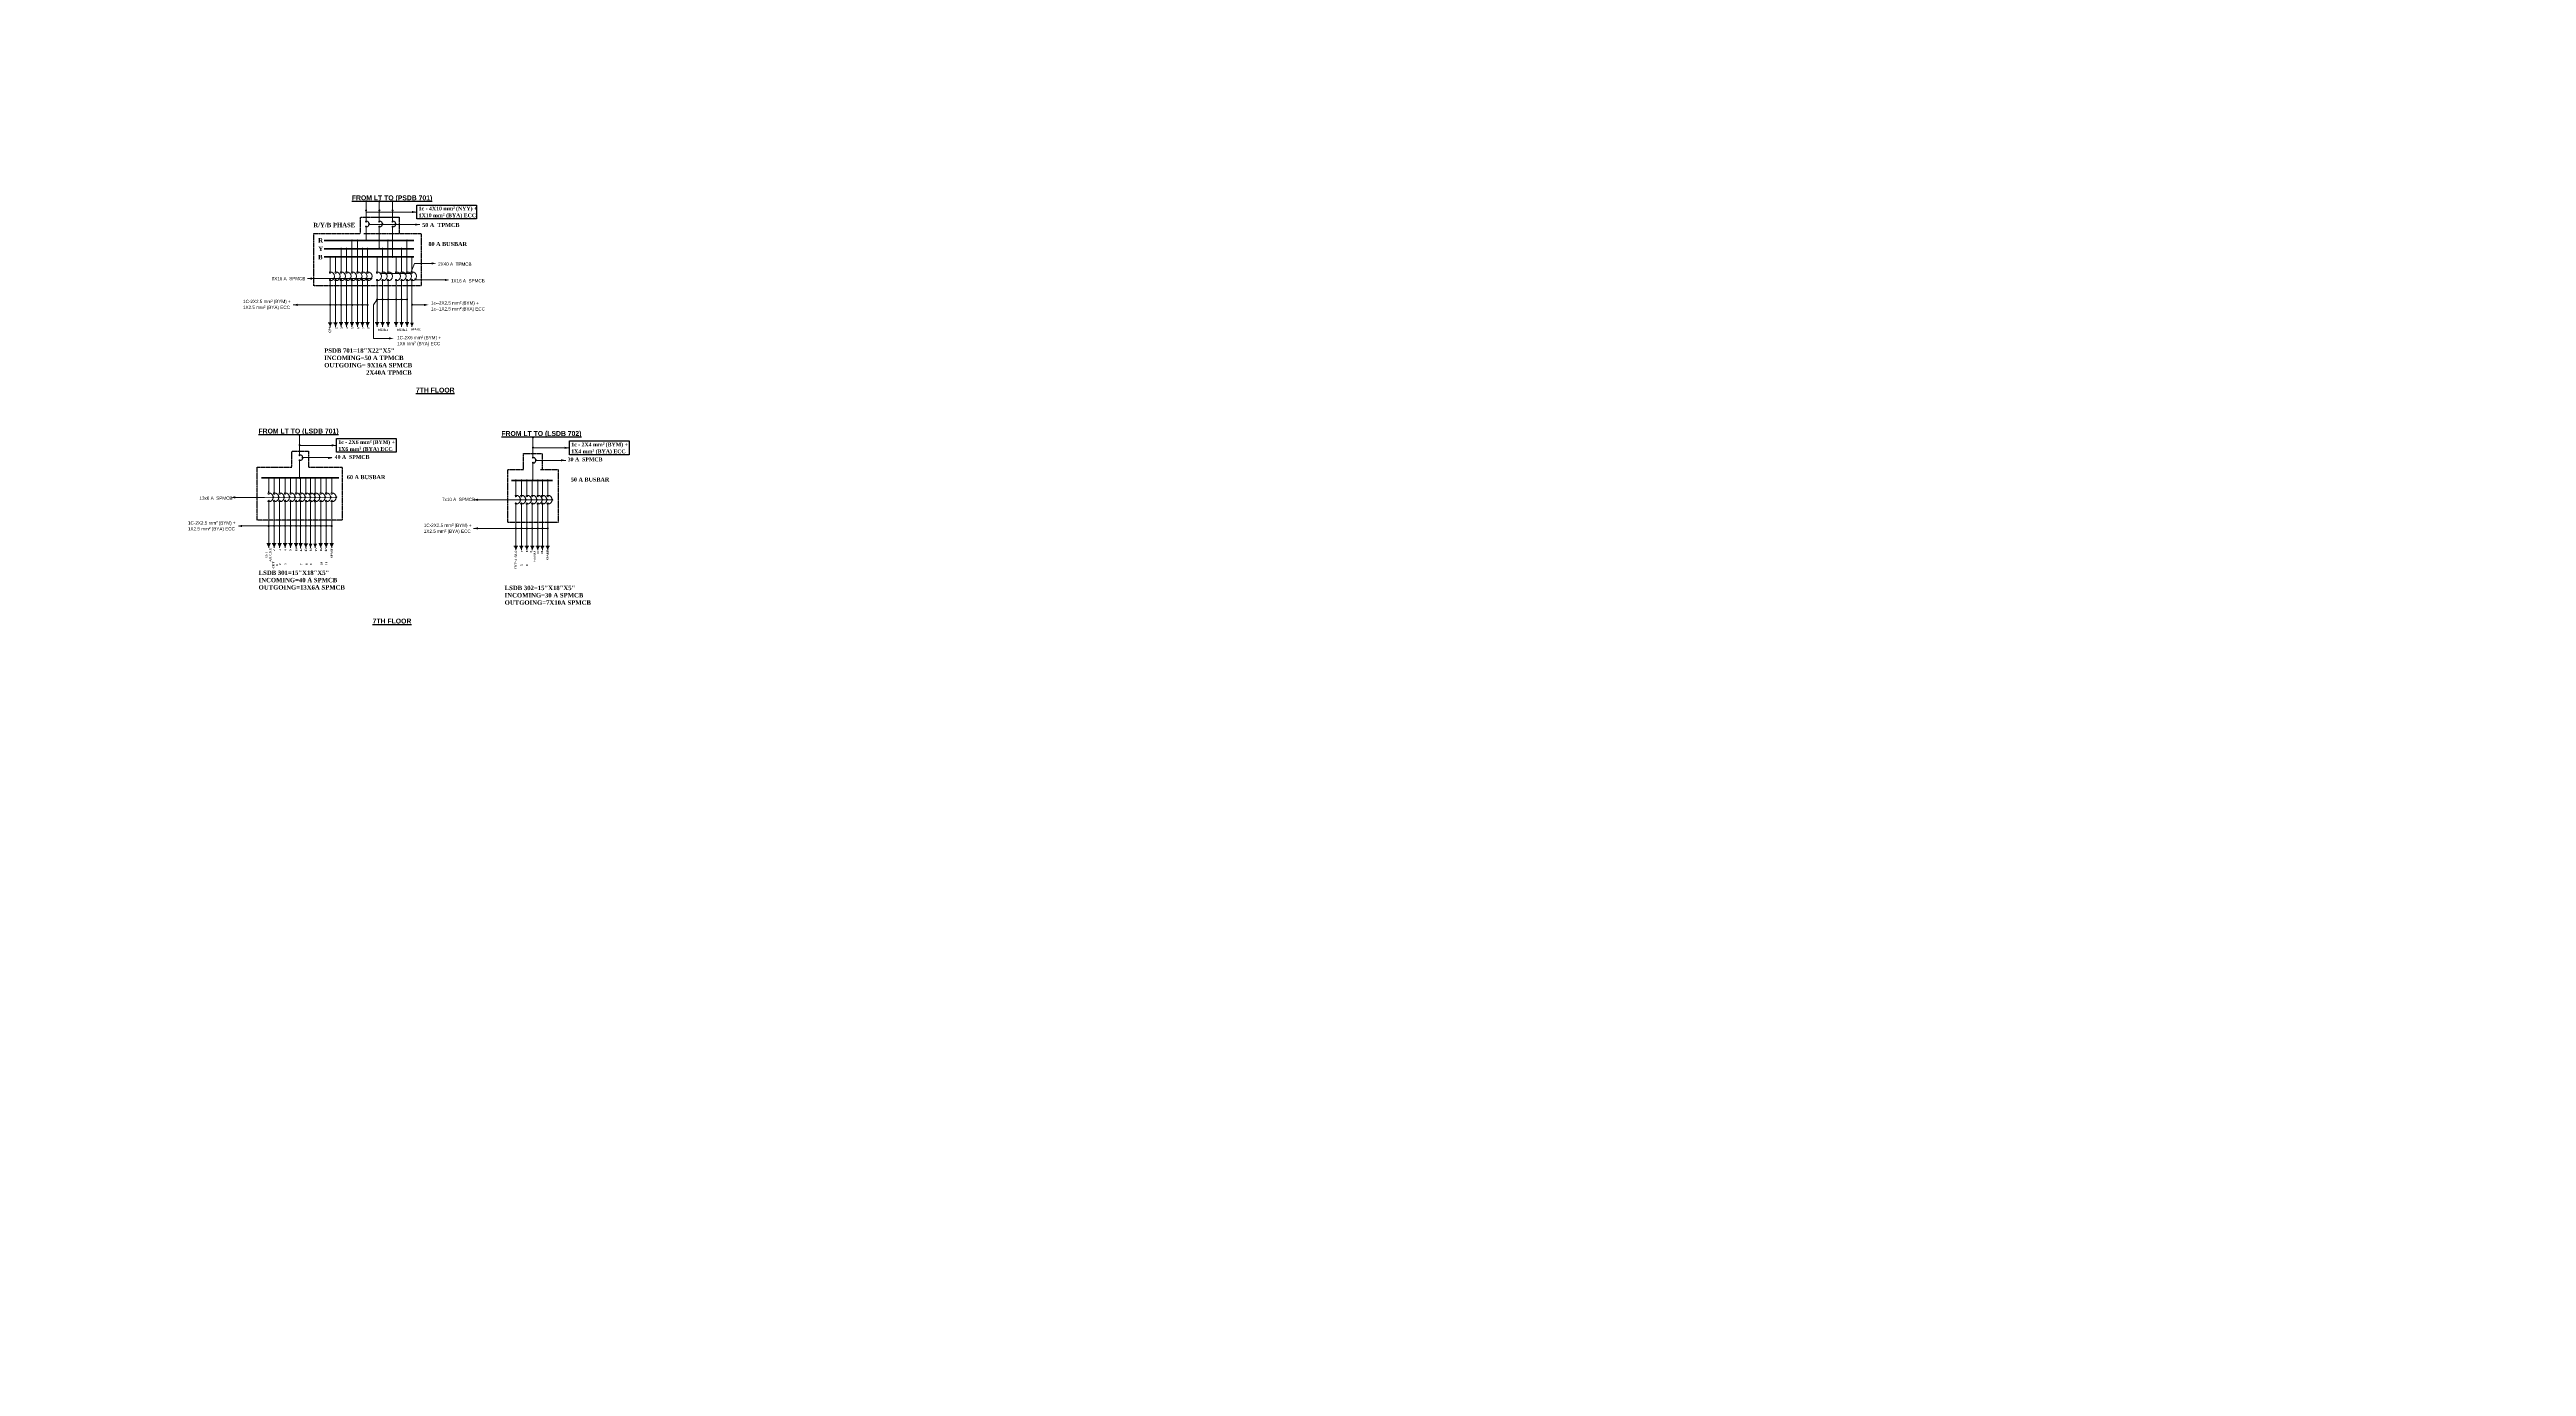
# Model space of a CAD drawing. Header units: inches. Extents: x -12 to 20935469, y -1604 to 24729220.
# Drawn here: x 20826335 to 20829956, y 24646526 to 24648450 of the extents above; entities that cross this region are included whole.
import ezdxf

# ---------------------------------------------------------------- set-up
doc = ezdxf.new("R2010")
doc.units = ezdxf.units.IN
doc.header["$LTSCALE"] = 0.03
doc.header["$MEASUREMENT"] = 0
doc.header["$PDMODE"] = 32
doc.header["$PDSIZE"] = 15
for name, pattern in [('DASHDOT', [1, 0.5, -0.25, 0, -0.25]), ('DASHDOTX2', [2, 1, -0.5, 0, -0.5]), ('DOT', [0.25, 0, -0.25])]:
    doc.linetypes.add(name, pattern=pattern)
for name, color, linetype in [('AC TEXT', 151, 'DOT'), ('FDB', 5, 'Continuous'), ('GUTLI', 7, 'Continuous'), ('H', 154, 'Continuous'), ('SSDB TXT', 7, 'Continuous'), ('TEXT', 7, 'Continuous')]:
    doc.layers.add(name, color=color, linetype=linetype)
for name, color, linetype, lineweight in [('CIRCUIT', 7, 'Continuous', 0), ('CKT-CABLE', 3, 'Continuous', 9), ('ELECT', 8, 'Continuous', 0), ('Hatch', 253, 'Continuous', 15), ('Power pts', 6, 'DASHDOTX2', 25), ('SB', 1, 'DASHDOT', 30)]:
    doc.layers.add(name, color=color, linetype=linetype, lineweight=lineweight)
doc.styles.add('MtXpl_Swis721_Lt_BT', font='swissl.ttf')
doc.styles.get("Standard").update_dxf_attribs({"font": 'timesbd.ttf'})
doc.dimstyles.new('arch grid', dxfattribs={"dimtxt": 250, "dimasz": 100, "dimexe": 10, "dimexo": 10, "dimgap": 0.09, "dimtad": 0, "dimdec": 0, "dimzin": 0, "dimdsep": 46, "dimtxsty": 'Standard', "dimblk": 'DOT', "dimcen": 50, "dimdle": 50, "dimclrd": 256, "dimclre": 256, "dimadec": 0, "dimazin": 0, "dimtfac": 1, "dimtdec": 0, "dimtofl": 0, "dimtmove": 0, "dimatfit": 3, "dimldrblk": 'DOT', "dimfxl": 200, "dimfxlon": 1, "dimtolj": 1, "dimtzin": 0, "dimlwd": -1, "dimlwe": -1, "dimarcsym": 1})

# ---------------------------------------------------------------- blocks, each defined once
blk = doc.blocks.new('CIRCUIT')
at = {"layer": 'CIRCUIT'}
h = blk.add_hatch(color=256, dxfattribs=at)
h.dxf.hatch_style = 1
h.paths.add_polyline_path([(-12531.4, -5028.8), (-12534.2, -5028.8), (-12531.4, -5034.8)])
h.paths.add_polyline_path([(-12528.6, -5028.8), (-12531.4, -5028.8), (-12531.4, -5034.8)])
at = {"layer": 'CIRCUIT', "linetype": 'ByBlock', "ltscale": 10}
for p, q in [((-12531.4, -4932.7), (-12531.4, -4954.4)), ((-12531.4, -4967.7), (-12531.4, -5028.8)), ((-12531.4, -5028.8), (-12531.4, -5034.8))]:
    blk.add_line(p, q, dxfattribs=at)
at = {"layer": 'CIRCUIT'}
blk.add_line((-12534.2, -5028.8), (-12528.6, -5028.8), dxfattribs=at)
at = {"layer": 'CIRCUIT', "linetype": 'ByBlock', "ltscale": 10}
for centre in [(-12531.4, -4955.5), (-12531.4, -4966.6)]:
    blk.add_circle(centre, 1.11, dxfattribs=at)
at = {"layer": 'CIRCUIT'}
blk.add_arc((-12531.4, -4961.1), 6.65, 270.0451, 89.9549, dxfattribs=at)
blk = doc.blocks.new('circle')
at = {"layer": 'H'}
h = blk.add_hatch(color=256, dxfattribs=at)
h.dxf.hatch_style = 1
h.paths.add_polyline_path([(20826700.3, 24643785.8, 1), (20826698.8, 24643785.8, 1)])
at = {"layer": 'CIRCUIT'}
blk.add_circle((20826699.6, 24643785.8), 0.744, dxfattribs=at)
blk = doc.blocks.new('LSDB CON')
at = {"layer": 'CIRCUIT'}
for p, q in [((20826699.4, 24647886.9), (20826699.4, 24647858.1)), ((20826699.4, 24647849.2), (20826699.4, 24647834.3)), ((20826699.4, 24647834.3), (20826699.4, 24647824.2))]:
    blk.add_line(p, q, dxfattribs=at)
for centre in [(20826699.4, 24647872.1), (20826699.4, 24647857.4), (20826699.4, 24647849.9)]:
    blk.add_circle(centre, 0.744, dxfattribs=at)
blk.add_arc((20826699.3, 24647853.6), 4.47, 270.9281, 89.0719, dxfattribs=at)
at = {"layer": 'AC TEXT'}
for p in [(-0.2, 4101.1), (-0.2, 4086.3), (-0.2, 4038.3), (4.2, 4067.8)]:
    blk.add_blockref('circle', p, dxfattribs=at)
blk = doc.blocks.new('PSDB CON')
at = {"layer": 'CIRCUIT'}
for p, q in [((20826882.1, 24643866.2), (20826882.1, 24643837.4)), ((20826901.4, 24643866.2), (20826901.4, 24643837.4)), ((20826920.8, 24643866.2), (20826920.8, 24643837.4)), ((20826882.1, 24643828.5), (20826882.1, 24643809)), ((20826901.4, 24643828.4), (20826901.4, 24643797)), ((20826920.8, 24643828.5), (20826920.8, 24643785))]:
    blk.add_line(p, q, dxfattribs=at)
for centre in [(20826882.1, 24643836.7), (20826882.1, 24643829.3), (20826901.4, 24643836.6), (20826901.4, 24643829.2), (20826920.8, 24643836.7), (20826920.8, 24643829.3)]:
    blk.add_circle(centre, 0.744, dxfattribs=at)
for centre in [(20826882, 24643833), (20826901.3, 24643832.9), (20826920.8, 24643833)]:
    blk.add_arc(centre, 4.47, 270.9281, 89.0719, dxfattribs=at)
at = {"layer": 'Hatch'}
blk.add_circle((20826886.5, 24643832.9), 0.744, dxfattribs=at)
at = {"layer": 'AC TEXT'}
for p in [(182.5, 80.4), (182.5, 67.2), (201.9, 80.4), (201.9, 67.2), (221.3, 80.4), (221.3, 67.2), (182.5, 23.2), (186.9, 47.1), (206.3, 47.1), (225.7, 47.1), (201.9, 11.2), (221.3, -0.8)]:
    blk.add_blockref('circle', p, dxfattribs=at)
blk = doc.blocks.new('A')
at = {"layer": 'Power pts'}
for points in [[(20826820.7, 24664131.2), (20826820.7, 24664155.2), (20826877.2, 24664155.2)], [(20826843.4, 24664155.2), (20826877.2, 24664155.2), (20826877.2, 24664131.2)]]:
    blk.add_lwpolyline(points, dxfattribs=at)
blk = doc.blocks.new('SDB')
at = {"layer": 'CIRCUIT'}
h = blk.add_hatch(color=256, dxfattribs=at)
h.dxf.hatch_style = 1
h.paths.add_polyline_path([(-12942.1, -7596), (-12944.9, -7596), (-12942.1, -7602)])
h.paths.add_polyline_path([(-12939.3, -7596), (-12942.1, -7596), (-12942.1, -7602)])
h = blk.add_hatch(color=256, dxfattribs=at)
h.dxf.hatch_style = 1
h.paths.add_polyline_path([(-12934.1, -7596), (-12936.9, -7596), (-12934.1, -7602)])
h.paths.add_polyline_path([(-12931.3, -7596), (-12934.1, -7596), (-12934.1, -7602)])
h = blk.add_hatch(color=256, dxfattribs=at)
h.dxf.hatch_style = 1
h.paths.add_polyline_path([(-12926.1, -7596), (-12928.9, -7596), (-12926.1, -7602)])
h.paths.add_polyline_path([(-12923.3, -7596), (-12926.1, -7596), (-12926.1, -7602)])
at = {"layer": 'CIRCUIT', "linetype": 'ByBlock', "ltscale": 10}
for p, q in [((-12934.2, -7488), (-12934.2, -7521.7)), ((-12926.2, -7475.9), (-12926.2, -7521.7)), ((-12942.1, -7500), (-12942.1, -7521.7)), ((-12942.1, -7535), (-12942.1, -7596)), ((-12934.1, -7535), (-12934.1, -7596)), ((-12926.1, -7535), (-12926.1, -7596)), ((-12942.1, -7596), (-12942.1, -7602)), ((-12934.1, -7596), (-12934.1, -7602)), ((-12926.1, -7596), (-12926.1, -7602))]:
    blk.add_line(p, q, dxfattribs=at)
at = {"layer": 'CIRCUIT'}
for p, q in [((-12944.9, -7596), (-12939.3, -7596)), ((-12936.9, -7596), (-12931.3, -7596)), ((-12928.9, -7596), (-12923.3, -7596))]:
    blk.add_line(p, q, dxfattribs=at)
at = {"layer": 'CIRCUIT', "linetype": 'ByBlock', "ltscale": 10}
for centre in [(-12942.1, -7522.8), (-12934.1, -7522.8), (-12926.1, -7522.8), (-12942.1, -7533.9), (-12934.1, -7533.9), (-12926.1, -7533.9)]:
    blk.add_circle(centre, 1.11, dxfattribs=at)
at = {"layer": 'CIRCUIT'}
for centre in [(-12942.1, -7528.3), (-12934.1, -7528.3), (-12926.1, -7528.3)]:
    blk.add_arc(centre, 6.65, 270.0451, 89.9549, dxfattribs=at)
blk = doc.blocks.new('_Oblique')
at = {"color": 0, "linetype": 'ByBlock', "lineweight": -2}
blk.add_line((-0.5, -0.5), (0.5, 0.5), dxfattribs=at)
blk = doc.blocks.new('*D363')
at = {"ltscale": 50, "transparency": 16777216}
for p, q in [((3479.2, 24649574.1), (3479.2, 24649400.8)), ((3479.4, 24649524.1), (3469.2, 24649524.1)), ((3479.4, 24649400.8), (3469.2, 24649400.8)), ((3479.2, 24649400.8), (3479.2, 8350.7))]:
    blk.add_line(p, q, dxfattribs=at)
at = {"layer": 'Defpoints', "color": 0, "ltscale": 50, "transparency": 16777216}
for p in [(20846678.2, 24649524.1), (3479.2, 24649400.8), (20846678.2, 24649400.8)]:
    blk.add_point(p, dxfattribs=at)
at = {"ltscale": 50, "transparency": 16777216, "xscale": 100, "yscale": 100, "zscale": 100}
for p, rotation in [((3479.2, 24649524.1), 90), ((3479.2, 24649400.8), 270)]:
    blk.add_blockref('_Oblique', p, dxfattribs=dict(at, rotation=rotation))
at = {"color": 0, "ltscale": 50, "transparency": 16777216, "insert": (3479.2, 3397.6), "char_height": 250, "attachment_point": 5, "rotation": 90}
blk.add_mtext('\\A1;{\\H8.57143x;300mm}', dxfattribs=at)
blk = doc.blocks.new('_Dot')
at = {"color": 0, "linetype": 'ByBlock', "lineweight": -2}
blk.add_line((-0.5, 0), (-1, 0), dxfattribs=at)
at = {"color": 0, "linetype": 'ByBlock', "const_width": 0.5}
blk.add_lwpolyline([(-0.25, 0, 1), (0.25, 0, 1)], format="xyb", close=True, dxfattribs=at)

msp = doc.modelspace()

# ---------------------------------------------------------------- hatches: boundary and pattern name
at = {"layer": 'CIRCUIT', "linetype": 'ByBlock', "ltscale": 10}
h = msp.add_hatch(color=256, dxfattribs=at)
h.dxf.hatch_style = 1
h.paths.add_polyline_path([(20826761.1, 24648051.5), (20826758.3, 24648051.5), (20826761.1, 24648045.5)])
h.paths.add_polyline_path([(20826763.9, 24648051.5), (20826761.1, 24648051.5), (20826761.1, 24648045.5)])
h = msp.add_hatch(color=256, dxfattribs=at)
h.dxf.hatch_style = 1
h.paths.add_polyline_path([(20826769.1, 24648051.5), (20826766.3, 24648051.5), (20826769.1, 24648045.5)])
h.paths.add_polyline_path([(20826771.9, 24648051.5), (20826769.1, 24648051.5), (20826769.1, 24648045.5)])
h = msp.add_hatch(color=256, dxfattribs=at)
h.dxf.hatch_style = 1
h.paths.add_polyline_path([(20826777.1, 24648051.5), (20826774.3, 24648051.5), (20826777.1, 24648045.5)])
h.paths.add_polyline_path([(20826779.9, 24648051.5), (20826777.1, 24648051.5), (20826777.1, 24648045.5)])
h = msp.add_hatch(color=256, dxfattribs=at)
h.dxf.hatch_style = 1
h.paths.add_polyline_path([(20826785.1, 24648051.5), (20826782.3, 24648051.5), (20826785.1, 24648045.5)])
h.paths.add_polyline_path([(20826787.9, 24648051.5), (20826785.1, 24648051.5), (20826785.1, 24648045.5)])
h = msp.add_hatch(color=256, dxfattribs=at)
h.dxf.hatch_style = 1
h.paths.add_polyline_path([(20826792.4, 24648051.5), (20826789.6, 24648051.5), (20826792.4, 24648045.5)])
h.paths.add_polyline_path([(20826795.2, 24648051.5), (20826792.4, 24648051.5), (20826792.4, 24648045.5)])
h = msp.add_hatch(color=256, dxfattribs=at)
h.dxf.hatch_style = 1
h.paths.add_polyline_path([(20826799.8, 24648051.5), (20826797, 24648051.5), (20826799.8, 24648045.5)])
h.paths.add_polyline_path([(20826802.6, 24648051.5), (20826799.8, 24648051.5), (20826799.8, 24648045.5)])
h = msp.add_hatch(color=256, dxfattribs=at)
h.dxf.hatch_style = 1
h.paths.add_polyline_path([(20826864.8, 24648051.5), (20826862, 24648051.5), (20826864.8, 24648045.5)])
h.paths.add_polyline_path([(20826867.6, 24648051.5), (20826864.8, 24648051.5), (20826864.8, 24648045.5)])
h = msp.add_hatch(color=256, dxfattribs=at)
h.dxf.hatch_style = 1
h.paths.add_polyline_path([(20826716.5, 24647728.5), (20826713.7, 24647728.5), (20826716.5, 24647722.5)])
h.paths.add_polyline_path([(20826719.3, 24647728.5), (20826716.5, 24647728.5), (20826716.5, 24647722.5)])
h = msp.add_hatch(color=256, dxfattribs=at)
h.dxf.hatch_style = 1
h.paths.add_polyline_path([(20826723.3, 24647728.5), (20826720.5, 24647728.5), (20826723.3, 24647722.5)])
h.paths.add_polyline_path([(20826726.1, 24647728.5), (20826723.3, 24647728.5), (20826723.3, 24647722.5)])

# ---------------------------------------------------------------- linework, layer by layer
for p, q in [((20826761.2, 24648159.5), (20826761.1, 24648125.8)), ((20826769.1, 24648159.5), (20826769.1, 24648125.8)), ((20826769.1, 24648159.5), (20826769.1, 24648125.8)), ((20826777.1, 24648171.6), (20826777.1, 24648125.8)), ((20826785.1, 24648171.6), (20826785.1, 24648125.8)), ((20826792.4, 24648159.5), (20826792.4, 24648125.8)), ((20826799.8, 24648159.5), (20826799.8, 24648125.8)), ((20826753.1, 24648128), (20826753.1, 24648125.8)), ((20826758.4, 24648119.2), (20826758.4, 24648119.2)), ((20826761.1, 24648112.5), (20826761.1, 24648051.5)), ((20826769.1, 24648112.5), (20826769.1, 24648051.5)), ((20826777.1, 24648112.5), (20826777.1, 24648051.5)), ((20826785.1, 24648112.5), (20826785.1, 24648051.5)), ((20826792.4, 24648112.5), (20826792.4, 24648051.5)), ((20826799.8, 24648112.5), (20826799.8, 24648051.5)), ((20826805.6, 24648119.2), (20826805.6, 24648119.2)), ((20826864.8, 24648147.5), (20826864.8, 24648125.8)), ((20826864.8, 24648112.5), (20826864.8, 24648051.5)), ((20826767.7, 24648077.2), (20826767.7, 24648077.2)), ((20826758.3, 24648051.5), (20826763.9, 24648051.5)), ((20826761.1, 24648051.5), (20826761.1, 24648045.5)), ((20826766.3, 24648051.5), (20826771.9, 24648051.5)), ((20826769.1, 24648051.5), (20826769.1, 24648045.5)), ((20826774.3, 24648051.5), (20826779.9, 24648051.5)), ((20826777.1, 24648051.5), (20826777.1, 24648045.5)), ((20826782.3, 24648051.5), (20826787.9, 24648051.5)), ((20826785.1, 24648051.5), (20826785.1, 24648045.5)), ((20826789.6, 24648051.5), (20826795.2, 24648051.5)), ((20826792.4, 24648051.5), (20826792.4, 24648045.5)), ((20826797, 24648051.5), (20826802.6, 24648051.5)), ((20826799.8, 24648051.5), (20826799.8, 24648045.5)), ((20826864.8, 24648051.5), (20826864.8, 24648045.5)), ((20826716.5, 24647824.5), (20826716.5, 24647802.8)), ((20826723.3, 24647824.5), (20826723.3, 24647802.8)), ((20826655.2, 24647805), (20826655.2, 24647802.8)), ((20826668.5, 24647796.2), (20826668.5, 24647796.2)), ((20826684.5, 24647796.2), (20826684.5, 24647796.2)), ((20826716.5, 24647789.5), (20826716.5, 24647728.5)), ((20826723.3, 24647789.5), (20826723.3, 24647728.5)), ((20827016.7, 24647801.5), (20827016.7, 24647799.3)), ((20827023.3, 24647821), (20827023.3, 24647821)), ((20827023.3, 24647820.9), (20827023.3, 24647820.9)), ((20827029.9, 24647792.7), (20827029.9, 24647792.7)), ((20827029.9, 24647792.5), (20827029.9, 24647792.5)), ((20827039.3, 24647821), (20827039.3, 24647821)), ((20827045.9, 24647792.7), (20827045.9, 24647792.7)), ((20826661.9, 24647754.2), (20826661.9, 24647754.2)), ((20827023.3, 24647750.7), (20827023.3, 24647750.7)), ((20826716.5, 24647728.5), (20826716.5, 24647722.5)), ((20826723.3, 24647728.5), (20826723.3, 24647722.5))]:
    msp.add_line(p, q, dxfattribs=at)
for centre in [(20826761.1, 24648124.7), (20826761.1, 24648113.6), (20826769.1, 24648124.7), (20826769.1, 24648113.6), (20826777.1, 24648124.7), (20826777.1, 24648113.6), (20826785.1, 24648124.7), (20826785.1, 24648113.6), (20826792.4, 24648124.7), (20826792.4, 24648113.6), (20826799.8, 24648124.7), (20826799.8, 24648113.6), (20826864.8, 24648124.7), (20826864.8, 24648113.6), (20826716.5, 24647801.7), (20826716.5, 24647790.6), (20826723.3, 24647801.7), (20826723.3, 24647790.6)]:
    msp.add_circle(centre, 1.11, dxfattribs=at)
for centre in [(20826761.1, 24648119.2), (20826769.1, 24648119.2), (20826777.1, 24648119.2), (20826785.1, 24648119.2), (20826792.4, 24648119.2), (20826799.8, 24648119.2), (20826864.8, 24648119.2), (20826716.5, 24647796.2), (20826723.3, 24647796.2)]:
    msp.add_arc(centre, 6.65, 270.0451, 89.9549, dxfattribs=at)
at = {"layer": 'CKT-CABLE', "transparency": 33554666}
for p, q in [((20826797.7, 24648213.1), (20826871.9, 24648213.1)), ((20826802.1, 24648194.7), (20826876.3, 24648194.7)), ((20826712, 24648116), (20826759, 24648116)), ((20826758.2, 24648116), (20826805.5, 24648115.8)), ((20826818.9, 24648123.4), (20826862.7, 24648123.4)), ((20826862.7, 24648123.4), (20826868.7, 24648138)), ((20826868.7, 24648138), (20826893.8, 24648138)), ((20826869.8, 24648113.8), (20826890.2, 24648113.8)), ((20826890.2, 24648113.8), (20826912.9, 24648113.8)), ((20826691.1, 24648077.4), (20826777.1, 24648077.4)), ((20826775.9, 24648077.4), (20826792.4, 24648077.4)), ((20826783.3, 24648077.4), (20826799.8, 24648077.4)), ((20826813.8, 24648085.3), (20826808.6, 24648077.7)), ((20826808.6, 24648077.7), (20826808.6, 24648028.4)), ((20826813.8, 24648085.3), (20826857.6, 24648085.3)), ((20826864.8, 24648077.7), (20826882.5, 24648077.7)), ((20826808.6, 24648028.4), (20826834.5, 24648028.4)), ((20826700.4, 24647872.1), (20826754.3, 24647872.1)), ((20827041.5, 24647868.5), (20827094.9, 24647868.5)), ((20826704.8, 24647854.3), (20826747.8, 24647854.2)), ((20827045.8, 24647850.2), (20827089.6, 24647850.2)), ((20826606.5, 24647796.1), (20826649.1, 24647796.1)), ((20826640.4, 24647796.1), (20826754.7, 24647796.2)), ((20826955.5, 24647792.6), (20827006.2, 24647792.6)), ((20827006.2, 24647792.6), (20827069.1, 24647792.7)), ((20826615.3, 24647754.3), (20826747.4, 24647754.3)), ((20826709, 24647754.3), (20826713.3, 24647754.3)), ((20826711.4, 24647754.3), (20826717.4, 24647754.3)), ((20826725, 24647754.3), (20826732.6, 24647754.3)), ((20826954.6, 24647750.8), (20827006.2, 24647750.8)), ((20827006.2, 24647750.8), (20827063.2, 24647750.8))]:
    msp.add_line(p, q, dxfattribs=at)
at = {"layer": 'CKT-CABLE'}
for points in [[(20826871.9, 24648213.1, 0, 3.14, 0), (20826865, 24648213.1, 3.14, 3.14, 0)], [(20826876.3, 24648194.7, 0, 3.14, 0), (20826869.5, 24648194.7, 3.14, 3.14, 0)], [(20826711.5, 24648115.9, 0, 3.14, 0), (20826718.4, 24648115.9, 3.14, 3.14, 0)], [(20826900.3, 24648138, 0, 3.14, 0), (20826893.4, 24648138, 3.14, 3.14, 0)], [(20826919.8, 24648113.8, 0, 3.14, 0), (20826912.9, 24648113.8, 3.14, 3.14, 0)], [(20826690.7, 24648077.4, 0, 3.14, 0), (20826697.6, 24648077.4, 3.14, 3.14, 0)], [(20826889.2, 24648077.4, 0, 3.14, 0), (20826882.4, 24648077.4, 3.14, 3.14, 0)], [(20826838, 24648028.4, 0, 3.14, 0), (20826831.1, 24648028.4, 3.14, 3.14, 0)], [(20826754.3, 24647872.1, 0, 3.14, 0), (20826747.4, 24647872.1, 3.14, 3.14, 0)], [(20827094.9, 24647868.5, 0, 3.14, 0), (20827088.1, 24647868.5, 3.14, 3.14, 0)], [(20826749, 24647853.8, 0, 3.14, 0), (20826742.2, 24647853.8, 3.14, 3.14, 0)], [(20827089.7, 24647850.3, 0, 3.14, 0), (20827082.8, 24647850.3, 3.14, 3.14, 0)], [(20826599.7, 24647796.1, 0, 3.14, 0), (20826606.5, 24647796.1, 3.14, 3.14, 0)], [(20826954.2, 24647792.6, 0, 3.14, 0), (20826961.1, 24647792.6, 3.14, 3.14, 0)], [(20826609.4, 24647754.3, 0, 3.14, 0), (20826616.2, 24647754.3, 3.14, 3.14, 0)], [(20826954.2, 24647750.8, 0, 3.14, 0), (20826961.1, 24647750.8, 3.14, 3.14, 0)]]:
    msp.add_lwpolyline(points, format="xyseb", dxfattribs=at)
at = {"layer": 'ELECT', "color": 5, "linetype": 'ByBlock', "lineweight": 35, "ltscale": 10}
for p, q in [((20826736.3, 24648171.6), (20826784.4, 24648171.6)), ((20826736.3, 24648159.5), (20826785.1, 24648159.5)), ((20826764.9, 24648171.6), (20826867.6, 24648171.6)), ((20826764.9, 24648159.5), (20826867.6, 24648159.5)), ((20826783.9, 24648171.6), (20826816.4, 24648171.6)), ((20826783.9, 24648159.5), (20826816.4, 24648159.5)), ((20826736.3, 24648147.5), (20826785.1, 24648147.5)), ((20826764.9, 24648147.5), (20826867.6, 24648147.5)), ((20826783.9, 24648147.5), (20826816.4, 24648147.5)), ((20826644.8, 24647824.5), (20826713.3, 24647824.5)), ((20826711.4, 24647824.5), (20826757.7, 24647824.5)), ((20827010.5, 24647821), (20827070.3, 24647821))]:
    msp.add_line(p, q, dxfattribs=at)
at = {"layer": 'Power pts'}
for points in [[(20826783.9, 24648105), (20826721.1, 24648105), (20826721.1, 24648181.6), (20826789.4, 24648181.6)], [(20826794.4, 24648181.6), (20826878.2, 24648181.6), (20826878.2, 24648105), (20826814.5, 24648105)], [(20826814.5, 24648105), (20826732.5, 24648105)], [(20826689, 24647840.2), (20826689, 24647863.8), (20826713.4, 24647863.8)], [(20826713.4, 24647863.8), (20826713.4, 24647840.2)], [(20827027.8, 24647836.7), (20827027.8, 24647860.3), (20827055.1, 24647860.3), (20827055.1, 24647836.7)], [(20826665.9, 24647762.8), (20826638.5, 24647762.8), (20826638.5, 24647840.2), (20826665.9, 24647840.2)], [(20826665.9, 24647840.2), (20826689, 24647840.2)], [(20826713.4, 24647840.2), (20826755.2, 24647840.2)], [(20826755.2, 24647840.2), (20826762.9, 24647840.2), (20826762.9, 24647762.8), (20826755.2, 24647762.8)], [(20827004.7, 24647759.3), (20827004.7, 24647836.7)], [(20827004.7, 24647836.7), (20827006.2, 24647836.7)], [(20827004.7, 24647836.7), (20827027.8, 24647836.7)], [(20827052.7, 24647836.7), (20827078.6, 24647836.7)], [(20827064.8, 24647836.7), (20827067.3, 24647836.7)], [(20827078.6, 24647836.7), (20827078.6, 24647759.3)], [(20826709.7, 24647762.8), (20826657.1, 24647762.8)], [(20826759, 24647762.8), (20826709.7, 24647762.8)], [(20827006.2, 24647759.3), (20827004.7, 24647759.3)], [(20827078.6, 24647759.3), (20827006.2, 24647759.3)], [(20827071.1, 24647759.3), (20827067.3, 24647759.3)]]:
    msp.add_lwpolyline(points, dxfattribs=at)
at = {"layer": 'SB', "color": 1, "linetype": 'ByBlock', "lineweight": -2}
for points in [[(20826871.9, 24648223.2), (20826959.1, 24648223.1), (20826959.1, 24648203.1), (20826871.9, 24648203.1)], [(20826754.3, 24647882.1), (20826841.5, 24647882.1), (20826841.5, 24647862), (20826754.3, 24647862)], [(20827094.9, 24647878.6), (20827182.2, 24647878.5), (20827182.2, 24647858.5), (20827094.9, 24647858.5)]]:
    msp.add_lwpolyline(points, close=True, dxfattribs=at)

# ---------------------------------------------------------------- block references
at = {"layer": 'AC TEXT'}
for name, p in [('PSDB CON', (-84.4, 4362.5)), ('circle', (45.6, 4361.7)), ('circle', (53.6, 4361.7)), ('circle', (61.6, 4373.7)), ('circle', (69.6, 4373.7)), ('circle', (69.6, 4373.7)), ('circle', (77.6, 4385.8)), ('circle', (85.6, 4385.8)), ('circle', (92.8, 4373.7)), ('circle', (100.2, 4373.7)), ('circle', (114.3, 4361.7)), ('circle', (122.2, 4373.7)), ('circle', (130.2, 4385.8)), ('circle', (142.1, 4361.7)), ('circle', (150, 4373.7)), ('circle', (158, 4385.8)), ('circle', (165.3, 4361.7)), ('circle', (51.4, 4330.2)), ('circle', (59.4, 4330.2)), ('circle', (67.4, 4330.2)), ('circle', (75.4, 4330.2)), ('circle', (83.4, 4330.2)), ('circle', (91.4, 4330.2)), ('circle', (98.6, 4330)), ('circle', (105.9, 4330.2)), ('circle', (119.4, 4337.6)), ('circle', (127.4, 4337.3)), ('circle', (135.4, 4337.6)), ('circle', (147.2, 4337.6)), ('circle', (155.2, 4337.3)), ('circle', (163.2, 4337.6)), ('circle', (170, 4328.7)), ('circle', (45.6, 4291.6)), ('circle', (53.6, 4291.6)), ('circle', (61.6, 4291.6)), ('circle', (69.6, 4291.6)), ('circle', (77.6, 4291.6)), ('circle', (85.6, 4291.6)), ('circle', (92.8, 4291.6)), ('circle', (100.2, 4291.6)), ('circle', (114.3, 4299.5)), ('circle', (122.3, 4299.5)), ('circle', (130.3, 4299.5)), ('circle', (142.1, 4299.5)), ('circle', (150.1, 4299.5)), ('circle', (158.1, 4299.5)), ('circle', (165.3, 4291.9)), ('LSDB CON', (1.1, 0.4)), ('LSDB CON', (342.1, -3.2)), ('circle', (-44.3, 4038.7)), ('circle', (-36.3, 4038.7)), ('circle', (-28.3, 4038.7)), ('circle', (-20.3, 4038.7)), ('circle', (-12.3, 4038.7)), ('circle', (-4.3, 4038.7)), ('circle', (-4.3, 4038.7)), ('circle', (2.4, 4038.7)), ('circle', (10.2, 4038.7)), ('circle', (17, 4038.7)), ('circle', (23.8, 4038.7)), ('circle', (31.8, 4038.7)), ('circle', (39.8, 4038.7)), ('circle', (47.8, 4038.7)), ('circle', (-37.7, 4010.4)), ('circle', (-29.7, 4010.4)), ('circle', (-21.7, 4010.4)), ('circle', (-13.7, 4010.8)), ('circle', (-5.7, 4010.4)), ('circle', (2.3, 4010.3)), ('circle', (9.1, 4010.4)), ('circle', (16.8, 4010.4)), ('circle', (23.6, 4010.3)), ('circle', (30.4, 4010.3)), ('circle', (38.4, 4010.4)), ('circle', (46.4, 4010.4)), ('circle', (54.4, 4010.4)), ('circle', (317.2, 4035.2)), ('circle', (323.8, 4006.8)), ('circle', (325.2, 4035.2)), ('circle', (331.8, 4006.8)), ('circle', (333.2, 4035.2)), ('circle', (339.8, 4006.8)), ('circle', (341.2, 4035.2)), ('circle', (347.8, 4006.8)), ('circle', (349.2, 4035.2)), ('circle', (355.8, 4006.8)), ('circle', (355.9, 4035.2)), ('circle', (362.6, 4006.8)), ('circle', (363.6, 4035.2)), ('circle', (370.3, 4006.8)), ('circle', (-44.3, 3968.5)), ('circle', (-36.3, 3968.5)), ('circle', (-28.3, 3968.5)), ('circle', (-20.3, 3968.5)), ('circle', (-12.3, 3968.5)), ('circle', (-4.3, 3968.5)), ('circle', (2.4, 3968.5)), ('circle', (10.2, 3968.5)), ('circle', (17, 3968.5)), ('circle', (23.8, 3968.5)), ('circle', (31.8, 3968.5)), ('circle', (39.8, 3968.5)), ('circle', (47.8, 3968.5)), ('circle', (317.1, 3965)), ('circle', (325.1, 3965)), ('circle', (333.1, 3965)), ('circle', (341.1, 3965)), ('circle', (349.1, 3965)), ('circle', (355.9, 3965)), ('circle', (363.6, 3964.9))]:
    msp.add_blockref(name, p, dxfattribs=at)
at = {"layer": 'CIRCUIT', "linetype": 'ByBlock', "ltscale": 10}
for p in [(20839276.5, 24653080.2), (20839284.5, 24653080.2), (20839186.7, 24652757.3), (20839194.7, 24652757.3), (20839202.7, 24652757.3), (20839210.7, 24652757.3), (20839218.7, 24652757.3), (20839226.7, 24652757.3), (20839233.4, 24652757.3), (20839241.1, 24652757.2), (20839262.7, 24652757.3), (20839270.7, 24652757.3), (20839278.8, 24652757.3), (20839548.1, 24652753.7), (20839556.1, 24652753.7), (20839564.1, 24652753.7), (20839572.1, 24652753.7), (20839580.1, 24652753.7), (20839586.8, 24652753.7), (20839594.6, 24652753.7)]:
    msp.add_blockref('CIRCUIT', p, dxfattribs=at)
at = {"layer": 'GUTLI'}
for p in [(20839755.9, 24655647.5), (20839783.7, 24655647.5)]:
    msp.add_blockref('SDB', p, dxfattribs=at)
at = {"layer": 'SSDB TXT'}
msp.add_blockref('A', (-31.3, -15949.6), dxfattribs=at)

# ---------------------------------------------------------------- texts
at = {"layer": 'FDB', "color": 3, "char_height": 7.15, "width": 320.294, "attachment_point": 1}
for s, insert in [('{\\fArial|b1|i0|c0|p34;\\LFROM LT TO (PSDB 701)}', (20826776.9, 24648237.4)), ('{\\fArial|b1|i0|c0|p34;\\L7TH FLOOR}', (20826870.5, 24647956.4)), ('{\\fArial|b1|i0|c0|p34;\\LFROM LT TO (LSDB 701)}', (20826640.4, 24647896.6)), ('{\\fArial|b1|i0|c0|p34;\\LFROM LT TO (LSDB 702)}', (20826995.5, 24647893)), ('{\\fArial|b1|i0|c0|p34;\\L7TH FLOOR}', (20826807.3, 24647619))]:
    msp.add_mtext(s, dxfattribs=dict(at, insert=insert))
at = {"layer": 'TEXT', "style": 'MtXpl_Swis721_Lt_BT'}
for s, p in [('13x6 A  SPMCB', (20826554.1, 24647792.6)), ('7x10 A  SPMCB', (20826908.7, 24647790.7))]:
    msp.add_text(s, height=4.786, dxfattribs=at).set_placement(p)
at = {"layer": 'TEXT', "color": 0, "char_height": 5.571, "width": 251.33, "attachment_point": 1}
for s, insert in [('1c - 4X10 mm{\\H1.0833x;²\\fMS Shell Dlg 2|b0|i0|c0|p0;\\H0.65385x; }(NYY) +\\P1X10 mm{\\H1.0833x;²} (BYA) ECC', (20826874.6, 24648221.5)), ('1c - 2X6 mm{\\H1.0833x;²\\fMS Shell Dlg 2|b0|i0|c0|p0;\\H0.65385x; }(BYM) +\\P1X6 mm{\\H1.0833x;²} (BYA) ECC', (20826757, 24647880.1)), ('1c - 2X4 mm{\\H1.0833x;²\\fMS Shell Dlg 2|b0|i0|c0|p0;\\H0.65385x; }(BYM) +\\P1X4 mm{\\H1.0833x;²} (BYA) ECC', (20827097.6, 24647876.6)), ('40 A  SPMCB', (20826751.8, 24647857.9)), ('30 A  SPMCB', (20827092.5, 24647854.4))]:
    msp.add_mtext(s, dxfattribs=dict(at, insert=insert))
at = {"layer": 'TEXT', "attachment_point": 1}
for s, insert, char_height, width in [('R/Y/B PHASE', (20826720.6, 24648197.3), 6.414, 63786.51), ('50 A  TPMCB', (20826879.7, 24648197), 5.865, 63786.51), ('R', (20826727.6, 24648174.9), 6.41, 63786.51), ('B', (20826727.6, 24648150.4), 6.41, 63786.51), ('Y', (20826727.8, 24648162.5), 6.41, 63786.51), ('80 A BUSBAR', (20826888.9, 24648169.3), 5.865, 63786.51), ('{\\fSwis721 Lt BT|b0|i0|c0|p34;8X16 A  SPMCB\\P\\H1.00001x;\\C0;\\P\\fArial|b0|i0|c0|p34;\\H0.8571x;\\C256;          }', (20826659.6, 24648118.2), 4.786, 76.393), ('{\\fSwis721 Lt BT|b0|i0|c0|p34;2X40 A  TPMCB\\P\\H1.00001x;\\C0;\\P\\fArial|b0|i0|c0|p34;\\H0.8571x;\\C256;          }', (20826902.9, 24648139.4), 4.786, 76.393), ('{\\fSwis721 Lt BT|b0|i0|c0|p34;1X16 A  SPMCB\\P\\H1.00001x;\\C0;\\P\\fArial|b0|i0|c0|p34;\\H0.8571x;\\C256;          }', (20826921.8, 24648115), 4.786, 76.393), ('{\\fSwis721 Lt BT|b0|i0|c0|p34;\\C0;1C-2X2.5 mm\\H1.0833x;²\\fMS Shell Dlg 2|b0|i0|c0|p0;\\H0.65385x; \\fSwis721 Lt BT|b0|i0|c0|p34;\\H1.4118x;(BYM) +\\P1X2.5 mm\\H1.0833x;²\\H0.92311x; (BYA) ECC\\P\\fArial|b0|i0|c0|p34;\\H0.8571x;\\C256;          }', (20826617.8, 24648085.2), 4.7862, 76.393), ('{\\fSwis721 Lt BT|b0|i0|c0|p34;\\C0;1c--2X2.5 mm\\H1.0833x;²\\fMS Shell Dlg 2|b0|i0|c0|p0;\\H0.65385x; (\\fSwis721 Lt BT|b0|i0|c0|p34;\\H1.4118x;BYM) +\\H1.00001x;\\P\\H0.99999x;1c--1X2.5 mm\\H1.0833x;²\\fMS Shell Dlg 2|b0|i0|c0|p0;\\H0.65385x; (\\fSwis721 Lt BT|b0|i0|c0|p34;\\H1.4118x;BYA) ECC\\H1.00001x;\\P\\P\\fArial|b0|i0|c0|p34;\\H0.8571x;\\C256;          }', (20826892.7, 24648083), 4.7862, 99.12), ('SSDB-1{\\H0.8571x;          }', (20826814.9, 24648042.4), 3, 6.61), ('SSDB-2{\\H0.8571x;         }', (20826842.7, 24648042.4), 3, 6.61), ('SPARE{\\H0.8571x;          }', (20826862.9, 24648043.2), 3, 6.61), ('PSDB 701=18"X22"X5"\\PINCOMING=50 A TPMCB\\POUTGOING= 9X16A SPMCB\\P                         2X40A TPMCB', (20826736.5, 24648013.8), 6.414, 63786.51), ('{\\fSwis721 Lt BT|b0|i0|c0|p34;\\C0;1C-2X6 mm\\H1.0833x;²\\fMS Shell Dlg 2|b0|i0|c0|p0;\\H0.65385x; \\fSwis721 Lt BT|b0|i0|c0|p34;\\H1.4118x;(BYM) +\\P1X6 mm\\H1.0833x;²\\H0.92311x; (BYA) ECC\\P\\fArial|b0|i0|c0|p34;\\H0.8571x;\\C256;          }', (20826843.1, 24648032.3), 4.7862, 76.393), ('60 A BUSBAR', (20826769.6, 24647828.6), 5.865, 63786.51), ('50 A BUSBAR', (20827097, 24647825.1), 5.865, 63786.51), ('{\\fSwis721 Lt BT|b0|i0|c0|p34;\\C0;1C-2X2.5 mm\\H1.0833x;²\\fMS Shell Dlg 2|b0|i0|c0|p0;\\H0.65385x; \\fSwis721 Lt BT|b0|i0|c0|p34;\\H1.4118x;(BYM) +\\P1X2.5 mm\\H1.0833x;²\\H0.92311x; (BYA) ECC\\P\\fArial|b0|i0|c0|p34;\\H0.8571x;\\C256;          }', (20826537.3, 24647761.6), 4.7862, 76.393), ('{\\fSwis721 Lt BT|b0|i0|c0|p34;\\C0;1C-2X2.5 mm\\H1.0833x;²\\fMS Shell Dlg 2|b0|i0|c0|p0;\\H0.65385x; \\fSwis721 Lt BT|b0|i0|c0|p34;\\H1.4118x;(BYM) +\\P1X2.5 mm\\H1.0833x;²\\H0.92311x; (BYA) ECC\\P\\fArial|b0|i0|c0|p34;\\H0.8571x;\\C256;          }', (20826882.1, 24647758.1), 4.7862, 76.393), ('LSDB 301=15"X18"X5"\\PINCOMING=40 A SPMCB\\POUTGOING=13X6A SPMCB\\P                    ', (20826640.6, 24647689.2), 6.414, 63786.51), ('LSDB 302=15"X18"X5"\\PINCOMING=30 A SPMCB\\POUTGOING=7X10A SPMCB\\P                    ', (20827000.3, 24647667), 6.414, 63786.51)]:
    msp.add_mtext(s, dxfattribs=dict(at, insert=insert, char_height=char_height, width=width))
at = {"layer": 'TEXT', "char_height": 3, "width": 6.61, "attachment_point": 1, "rotation": 90}
for s, insert in [('\\pxqc;QP1\\P{\\H0.8571x;        }', (20826743.1, 24648037.6)), ('2{\\H0.8571x;          }', (20826752.5, 24648042.4)), ('3{\\H0.8571x;      }', (20826760.3, 24648042.4)), ('4{\\H0.8571x;       }', (20826768.3, 24648042.4)), ('5{\\H0.8571x;       }', (20826776.3, 24648042.4)), ('6{\\H0.8571x;         }', (20826784.7, 24648042.4)), ('7{\\H0.8571x;         }', (20826792, 24648042.4)), ('8{\\H0.8571x;         }', (20826799.4, 24648042.4)), ('\\pxqc;2{\\H0.8571x;\\P          }', (20826661.5, 24647715.6)), ('3{\\H0.8571x;    }', (20826670.2, 24647718.3)), ('\\pxqc;4{\\H0.8571x; \\P       }', (20826678, 24647715.8)), ('\\pxqc;5{\\H0.8571x; \\P       }', (20826685.3, 24647715.8)), ('10{\\H0.8571x;     }', (20826694.3, 24647717.1)), ('12', (20826700.9, 24647717.1)), ('13', (20826708.1, 24647717.1)), ('14', (20826715.2, 24647717.1)), ('15', (20826723.1, 24647717.1)), ('16', (20826730.3, 24647717.1)), ('17', (20826737.4, 24647717.1)), ('SPARE {\\H0.8571x;    }', (20826745.9, 24647707.5)), ('7{\\H0.8571x;        }', (20827024, 24647715.9)), ('8{\\H0.8571x;       }', (20827031.6, 24647715.9)), ('\\pxqr;9{\\H0.8571x;\\PF,G,H,I,J        }', (20827037.5, 24647711.4)), ('11{\\H0.8571x;       }', (20827047.6, 24647713.6)), ('18{\\H0.8571x;    }', (20827053.3, 24647713.6)), ('SPARE {\\H0.8571x;    }', (20827061.8, 24647704.4)), ('\\pxqc;CKT\\P1{\\H0.8571x;         }', (20826660.8, 24647693.9)), ('2{\\H0.8571x;  }', (20826670.4, 24647697.2)), ('3{\\H0.8571x;        }', (20826678.3, 24647697.3)), ('7', (20826701.7, 24647697.2)), ('8', (20826709.4, 24647697.2)), ('9', (20826715.7, 24647697.2)), ('10', (20826731, 24647697.2)), ('11', (20826738.1, 24647697.2)), ('CKT=4{\\H0.8571x;         }', (20827015, 24647691.1)), ('5{\\H0.8571x; }', (20827023.4, 24647696.1)), ('6{\\H0.8571x;       }', (20827031.4, 24647696.3))]:
    msp.add_mtext(s, dxfattribs=dict(at, insert=insert))
at = {"layer": 'TEXT', "char_height": 3, "attachment_point": 1, "rotation": 90}
for s, width, insert in [('\\pxqc;{\\fVerdana|b0|i0|c0|p34;SB-1\\PA,B,C,D,E}', 14.853, (20826651, 24647704.8)), ('{\\fVerdana|b0|i0|c0|p34;SB-6}', 68.891, (20827015.1, 24647708.4))]:
    msp.add_mtext_dynamic_manual_height_columns(s, width=width, gutter_width=0.0767, heights=[0], dxfattribs=dict(at, insert=insert))

# ---------------------------------------------------------------- dimensions: what is measured, and where the dimension line sits
at = {"ltscale": 50}
dim = msp.add_linear_dim(base=(3479.2, 24649400.8), p1=(20846678.2, 24649524.1), p2=(20846678.2, 24649400.8), angle=90, text='{\\H8.57143x;300mm}', dimstyle='arch grid', override={"dimblk1": 'Oblique', "dimblk2": 'Oblique', "dimsah": 1, "dimfxl": 0.18}, dxfattribs=at)
dim.commit()
dim.dimension.update_dxf_attribs({"geometry": '*D363', "text_midpoint": (3479.2, 3397.6), "dimtype": 160})

doc.saveas('drawing.dxf')
